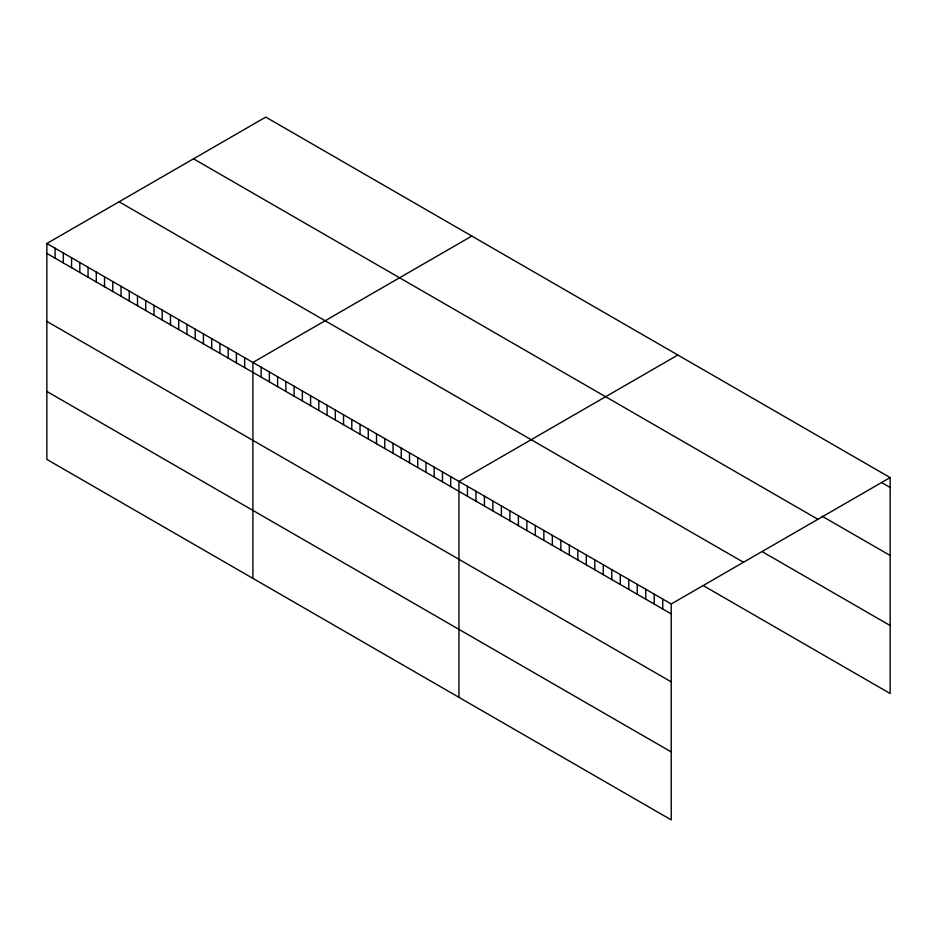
<?xml version="1.0" encoding="UTF-8"?>
<svg xmlns="http://www.w3.org/2000/svg" width="937" height="937" viewBox="0 0 937 937"><rect width="100%" height="100%" fill="white"/><g stroke="black" fill="none" stroke-linecap="round" stroke-linejoin="round"><path stroke-width="1.41" d="M46.85 243.491L671.232 603.978L671.232 819.898L46.85 459.411L46.85 243.491L265.768 117.102L890.15 477.589L890.15 693.509L703.336 585.648M471.815 236.065L252.896 362.455L252.896 578.375M677.861 355.018L458.943 481.407L458.943 697.339M671.232 603.978L890.15 477.589M881.658 482.59L890.15 487.498M822.217 516.264L890.15 555.477M193.526 158.81L817.907 519.297M762.777 551.987L890.15 625.529M119.093 201.783L743.474 562.27M46.85 253.412L671.232 613.887M46.85 321.391L671.232 681.867M46.85 391.432L671.232 751.919M662.74 599.071L662.74 608.991M654.249 594.175L654.249 604.084M645.757 589.268L645.757 599.176M637.265 584.36L637.265 594.281M628.774 579.464L628.774 589.373M620.282 574.557L620.282 584.477M611.791 569.661L611.791 579.57M603.299 564.753L603.299 574.674M594.808 559.857L594.808 569.766M586.316 554.95L586.316 564.859M577.824 550.042L577.824 559.963M569.333 545.147L569.333 555.055M560.841 540.239L560.841 550.16M552.35 535.343L552.35 545.252M543.858 530.436L543.858 540.344M535.367 525.54L535.367 535.449M526.875 520.632L526.875 530.541M518.384 515.725L518.384 525.645M509.892 510.829L509.892 520.738M501.4 505.921L501.4 515.842M492.909 501.026L492.909 510.934M484.417 496.118L484.417 506.027M475.926 491.222L475.926 501.131M467.434 486.315L467.434 496.223M450.697 476.652L450.697 486.561M442.463 471.897L442.463 481.805M434.218 467.141L434.218 477.05M425.972 462.374L425.972 472.295M417.726 457.619L417.726 467.528M409.492 452.864L409.492 462.773M401.247 448.109L401.247 458.017M393.001 443.342L393.001 453.262M384.767 438.586L384.767 448.495M376.522 433.831L376.522 443.74M368.276 429.064L368.276 438.984M360.042 424.309L360.042 434.229M351.797 419.553L351.797 429.462M343.551 414.798L343.551 424.707M335.317 410.031L335.317 419.952M327.072 405.276L327.072 415.196M318.826 400.521L318.826 410.429M310.592 395.765L310.592 405.674M302.346 390.998L302.346 400.919M294.101 386.243L294.101 396.152M285.867 381.488L285.867 391.397M277.621 376.733L277.621 386.641M269.376 371.966L269.376 381.886M261.142 367.21L261.142 377.119M244.651 357.688L244.651 367.609M236.417 352.933L236.417 362.853M228.171 348.177L228.171 358.086M219.926 343.422L219.926 353.331M211.692 338.655L211.692 348.576M203.446 333.9L203.446 343.82M195.201 329.145L195.201 339.053M186.967 324.389L186.967 334.298M178.721 319.622L178.721 329.543M170.475 314.867L170.475 324.776M162.23 310.112L162.23 320.021M153.996 305.357L153.996 315.265M145.75 300.59L145.75 310.51M137.505 295.834L137.505 305.743M129.271 291.079L129.271 300.988M121.025 286.324L121.025 296.233M112.78 281.557L112.78 291.477M104.546 276.802L104.546 286.71M96.3 272.046L96.3 281.955M88.055 267.279L88.055 277.2M79.821 262.524L79.821 272.444M71.575 257.769L71.575 267.677M63.329 253.013L63.329 262.922M55.096 248.246L55.096 258.167"/></g></svg>
